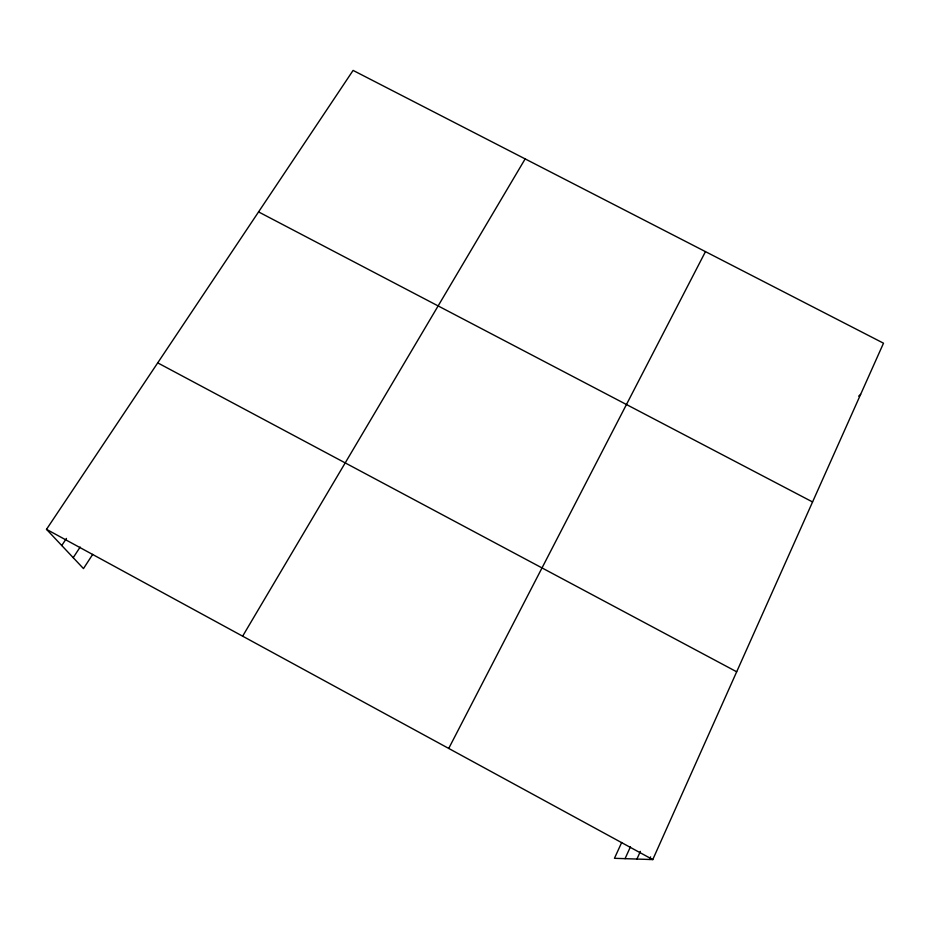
<?xml version="1.0" encoding="UTF-8"?>
<svg xmlns="http://www.w3.org/2000/svg" width="930" height="930" viewBox="0 0 930 930"><rect width="100%" height="100%" fill="white"/><g stroke="black" fill="none" stroke-linecap="round" stroke-linejoin="round"><path stroke-width="1.4" d="M649.454 859.471L650.605 856.89M621.682 842.499L614.451 858.309L652.767 859.587L883.5 343.193L353.098 70.413L46.5 529.333L83.479 568.579L92.721 554.361M636.922 859.053L640.386 851.38M625.065 858.657L630.459 846.788M448.725 748.441L705.463 251.635M242.637 636.178L525.159 158.902M73.214 557.675L80.166 547.049M61.764 545.526L66.437 538.435M858.646 396.168L860.61 394.425M258.575 211.912L812.553 501.956M157.716 362.863L736.676 671.786M46.5 529.333L652.767 859.587"/></g></svg>
